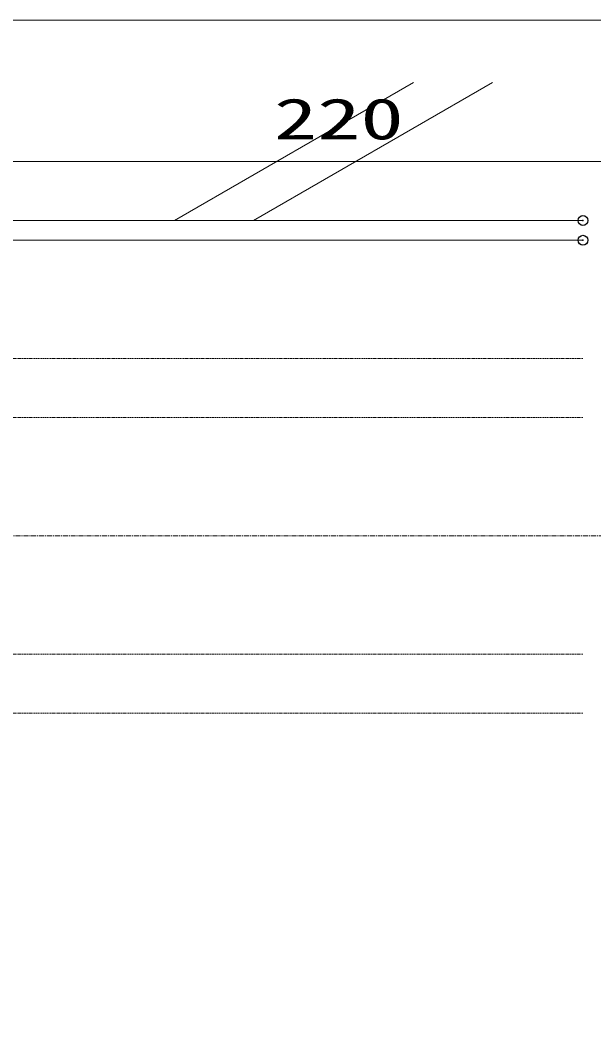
# Model space of a CAD drawing. Units: millimetres, scale not verified. Extents: x -4750 to 4750, y -3000 to 3000.
# Drawn here: x -1763.1 to -1617.5, y -1323 to -1067.5 of the extents above; entities that cross this region are included whole.
import ezdxf
from ezdxf.enums import TextEntityAlignment as Align

# ---------------------------------------------------------------- set-up
doc = ezdxf.new("R2010")
doc.units = ezdxf.units.MM
doc.header["$LTSCALE"] = 5
doc.header["$PDMODE"] = 32
doc.header["$PDSIZE"] = 2.5
doc.linetypes.add('CHAIN1', pattern=[8, 5, -1, 1, -1])
doc.linetypes.add('DASHED1', pattern=[1.8, 1.2, -0.6])
for name, color, linetype, lineweight in [('0-0_デッキ', 7, 'Continuous', 9), ('0-2_根太', 7, 'Continuous', 9), ('0-3_一般', 7, 'Continuous', 9), ('0-5_図枠', 7, 'Continuous', 9), ('0-7_寸法', 7, 'Continuous', 9), ('0-8_ビス', 7, 'Continuous', 9)]:
    doc.layers.add(name, color=color, linetype=linetype, lineweight=lineweight)
doc.layers.add('0-9_Defpoints', color=7, linetype='Continuous')
doc.styles.add('ＭＳ ゴシック', font='')
doc.styles.get('ＭＳ ゴシック').set_extended_font_data('MS Gothic')

# ---------------------------------------------------------------- blocks, each defined once
blk = doc.blocks.new('グループ-371-1')
at = {"layer": '0-2_根太', "linetype": 'DASHED1'}
for p, q in [((-13647.2, -41613.2), (-3005, -41613.2)), ((-13647.2, -41913.2), (-3005, -41913.2)), ((-13647.2, -43113.2), (-3005, -43113.2)), ((-13647.2, -43413.2), (-3005, -43413.2))]:
    blk.add_line(p, q, dxfattribs=at)
at = {"layer": '0-2_根太', "linetype": 'CHAIN1'}
blk.add_line((-19524.5, -42513.2), (-2524.5, -42513.2), dxfattribs=at)
blk = doc.blocks.new('グループ-447-1')
at = {"layer": '0-0_デッキ'}
blk.add_line((-3005, -41013.2), (-6115.1, -41013.2), dxfattribs=at)

msp = doc.modelspace()

# ---------------------------------------------------------------- linework, layer by layer
at = {"layer": '0-0_デッキ'}
msp.add_line((-1663.247, -1123.345), (-1620.253, -1123.345), dxfattribs=at)
at = {"layer": '0-3_一般', "color": 134}
for p, q in [((-1663.234, -1083.345), (-1723.855, -1118.345)), ((-1643.234, -1083.345), (-1703.855, -1118.345))]:
    msp.add_line(p, q, dxfattribs=at)
at = {"layer": '0-3_一般'}
msp.add_line((-1620.253, -1118.345), (-2150.253, -1118.345), dxfattribs=at)
at = {"layer": '0-5_図枠'}
msp.add_lwpolyline([(-2500, -1067.501), (-500, -1067.501), (-500, -2367.501), (-2500, -2367.501)], close=True, dxfattribs=at)
at = {"layer": '0-7_寸法'}
msp.add_line((-1775.757, -1103.345), (-1614.743, -1103.345), dxfattribs=at)
at = {"layer": '0-9_Defpoints'}
for p in [(-1620.253, -1118.345), (-1620.253, -1123.345), (-1620.253, -1123.345)]:
    msp.add_point(p, dxfattribs=at)

# ---------------------------------------------------------------- block references
at = {"layer": '0-2_根太', "xscale": 0.05, "yscale": 0.05}
msp.add_blockref('グループ-371-1', (-1470, 927.316), dxfattribs=at)
at = {"layer": '0-8_ビス', "xscale": 0.05, "yscale": 0.05}
msp.add_blockref('グループ-447-1', (-1470, 927.316), dxfattribs=at)

# ---------------------------------------------------------------- texts
at = {"layer": '0-7_寸法', "style": 'ＭＳ ゴシック', "width": 1.55}
msp.add_text('220', height=10.41, dxfattribs=at).set_placement((-1698.664, -1100.883), align=Align.BOTTOM_LEFT)

doc.saveas('drawing.dxf')
